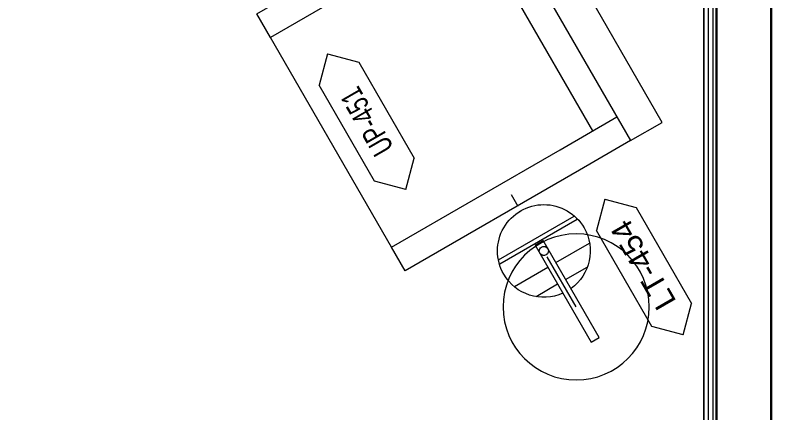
# Model space of a CAD drawing. Header units: centimetres. Extents: x 118932 to 154602, y -32682 to -23521.
# Drawn here: x 139967.2 to 140174.6, y -25458.4 to -25349.5 of the extents above; entities that cross this region are included whole.
import ezdxf
from ezdxf.enums import TextEntityAlignment as Align

# ---------------------------------------------------------------- set-up
doc = ezdxf.new("R2010")
doc.units = ezdxf.units.CM
doc.header["$LTSCALE"] = 50
doc.header["$MEASUREMENT"] = 0
doc.linetypes.add('Dash', pattern=[6.35, 3.175, -3.175])
for name, color, linetype, lineweight, true_color in [('GEN_00_BL_Yazı', 7, 'Continuous', 0, 0x4f5250), ('GEN_02_TF_Aydınlatma', 7, 'Continuous', 9, 0xf6a950), ('GEN_02_TF_Mobilya', 7, 'Continuous', 5, 0x745e3d), ('GEN_05_ML_Alçıpan_giydirme', 7, 'Continuous', 18, 0x7ebab5), ('KALACAK DUVARLAR', 7, 'Continuous', 30, 0x005387)]:
    doc.layers.add(name, color=color, linetype=linetype, lineweight=lineweight, true_color=true_color)
doc.layers.add('GEN_02_TF_Halı', color=7, linetype='Continuous', lineweight=5, true_color=0x903373, transparency=0.8)
doc.styles.add('Arial_6', font='arial.ttf', dxfattribs={"height": 59.5325})

# ---------------------------------------------------------------- blocks, each defined once
blk = doc.blocks.new('KALACAK DUVALAR LEVEL 0 D BLOK')
at = {"layer": 'KALACAK DUVARLAR', "elevation": 0}
blk.add_lwpolyline([(-7.5, 1958.91), (-7.5, 1156.45), (-262.95, 1156.45), (-262.95, 1141.45), (262.95, 1141.45), (262.95, 1156.45), (7.5, 1156.45), (7.5, 1958.91)], dxfattribs=at)
blk = doc.blocks.new('FFE-Tag')
at = {"color": 0}
blk.add_wipeout([(-8.761, 0), (-6.189, 2.572), (6.189, 2.572), (8.761, 0), (6.189, -2.572), (-6.189, -2.572)], dxfattribs=at).dxf.layer = 'GEN_00_BL_Yazı'
at = {"layer": 'GEN_00_BL_Yazı', "color": 0}
for p, q in [((-8.761, 0), (-6.189, 2.572)), ((6.189, 2.572), (-6.189, 2.572)), ((8.761, 0), (6.189, 2.572)), ((-8.761, 0), (-6.189, -2.572)), ((8.761, 0), (6.189, -2.572)), ((-6.189, -2.572), (6.189, -2.572))]:
    blk.add_line(p, q, dxfattribs=at)
blk = doc.blocks.new('UP-451_LoungeChair')
at = {"layer": 'GEN_02_TF_Mobilya'}
for p, q in [((-406.4, 406.4), (-331.4, 406.4)), ((-406.4, -144.9), (-406.4, 406.4)), ((-331.4, 406.4), (331.4, 406.4)), ((-331.4, 406.4), (-331.4, -126.6)), ((331.4, 406.4), (406.4, 406.4)), ((331.4, -306.4), (331.4, 406.4)), ((406.4, 406.4), (406.4, -306.4)), ((-406.4, -306.4), (-406.4, -144.9)), ((-331.4, -126.6), (-331.4, -306.4)), ((-331.4, -230.2), (331.4, -230.2)), ((406.4, -306.4), (-406.4, -306.4)), ((-406.4, -306.4), (-406.4, -406.4)), ((406.4, -406.4), (406.4, -306.4)), ((-406.4, -406.4), (406.4, -406.4))]:
    blk.add_line(p, q, dxfattribs=at)
at = {"layer": 'GEN_00_BL_Yazı', "xscale": -24.48801272789174, "yscale": 24.48801272789174, "zscale": 24.48801272789174, "rotation": 179.9999999999789}
blk.add_blockref('FFE-Tag', (0, 293.4), dxfattribs=at)
at = {"layer": 'GEN_00_BL_Yazı', "style": 'Arial_6', "width": 0.7}
blk.add_attdef('KOD', text='', height=60, rotation=360, dxfattribs=at).set_placement((0, 293.4), align=Align.MIDDLE_CENTER)
blk = doc.blocks.new('FFE Tag-Multi-MSD - FFE Tag-Multi-MSD-8152404-TYPE A-01 - FURNITURE PLAN')
blk.add_wipeout([(-8.761, 0), (-6.189, 2.572), (6.189, 2.572), (8.761, 0), (6.189, -2.572), (-6.189, -2.572)]).dxf.layer = 'GEN_00_BL_Yazı'
at = {"layer": 'GEN_00_BL_Yazı'}
for p, q in [((-8.761, 0), (-6.189, 2.572)), ((6.189, 2.572), (-6.189, 2.572)), ((8.761, 0), (6.189, 2.572)), ((-8.761, 0), (-6.189, -2.572)), ((8.761, 0), (6.189, -2.572)), ((-6.189, -2.572), (6.189, -2.572))]:
    blk.add_line(p, q, dxfattribs=at)
blk = doc.blocks.new('LT-454')
at = {"layer": 'GEN_00_BL_Yazı', "insert": (-8, 0), "char_height": 6, "attachment_point": 1, "rotation": 90, "style": 'Arial_6'}
blk.add_mtext('LT-454', dxfattribs=at)
blk = doc.blocks.new('*U751')
at = {"layer": 'GEN_02_TF_Aydınlatma', "lineweight": 5}
h = blk.add_hatch(dxfattribs=at)
h.set_pattern_fill('FP_8', color=256, style=0, pattern_type=2)
h.set_pattern_definition([(0, (0, 0), (279.4, 127), [1905, -254, 635, -127]), (0, (168.91, 63.5), (-127, 168.91), [381, -41.91, 762, -95.25]), (0, (63.5, 107.95), (660.4, 85.09), [1016, -177.8, 508, -127])])
h.paths.add_polyline_path([(-102.7, 73.6), (-120.8, 38.2), (-127, -1.1), (-120.8, -40.3), (-102.7, -75.7), (-74.6, -103.8), (-39.2, -121.9), (0, -128.1), (39.2, -121.9), (74.6, -103.8), (102.7, -75.7), (120.8, -40.3), (127, -1.1), (120.8, 38.2), (102.7, 73.6), (74.6, 101.7), (39.2, 119.7), (12.7, 123.9), (12.7, -26.5), (-12.7, -26.5), (-12.7, 123.9), (-39.2, 119.7), (-74.6, 101.7)])
at = {"layer": 'GEN_02_TF_Aydınlatma'}
for p, q in [((-12.7, 279.4), (12.7, 279.4)), ((-12.7, -26.5), (-12.7, 279.4)), ((12.7, 279.4), (12.7, -26.5)), ((-12.7, -26.5), (12.7, -26.5))]:
    blk.add_line(p, q, dxfattribs=at)
at = {"layer": 'GEN_02_TF_Aydınlatma', "linetype": 'Dash', "lineweight": 5}
blk.add_line((0, 175.9), (0, -178.1), dxfattribs=at)
at = {"layer": 'GEN_02_TF_Aydınlatma'}
for radius, start, end in [(127, 95.8249, 180), (127, 0, 84.1751), (12.5, 0, 180), (127, 180, 0), (12.5, 180, 0)]:
    blk.add_arc((0, -1.1), radius, start, end, dxfattribs=at)
at = {"layer": 'GEN_00_BL_Yazı', "xscale": 24.48801272789175, "yscale": 24.48801272789175, "zscale": 24.48801272789175, "rotation": 90}
blk.add_blockref('FFE Tag-Multi-MSD - FFE Tag-Multi-MSD-8152404-TYPE A-01 - FURNITURE PLAN', (215.4, 174), dxfattribs=at)
at = {"layer": 'GEN_02_TF_Aydınlatma'}
blk.add_circle((0, 175.9), 200, dxfattribs=at)
at = {"layer": 'GEN_00_BL_Yazı', "xscale": -10, "yscale": 10, "zscale": 10, "rotation": 180}
blk.add_blockref('LT-454', (266.2, 300.9), dxfattribs=at)
blk = doc.blocks.new('D blok level 1 tefrişler')
at = {"layer": 'GEN_02_TF_Halı', "elevation": 0}
blk.add_lwpolyline([(-949.16, 1249.64), (-729.16, 1249.64), (-729.16, 1749.64), (-949.16, 1749.64)], close=True, dxfattribs=at)
at = {"xscale": 0.1000000000000001, "yscale": 0.1000000000000001, "zscale": 0.1000000000000001, "rotation": 120.0000187159845}
blk.add_blockref('UP-451_LoungeChair', (-796.03, 1676.92), dxfattribs=at).add_auto_attribs({'KOD': 'UP-451'})
at = {"layer": 'GEN_02_TF_Aydınlatma', "xscale": -0.0999999999999999, "yscale": 0.0999999999999999, "zscale": 0.09999999999999999, "rotation": 210.0000187159089}
blk.add_blockref('*U751', (-772.87, 1626.74), dxfattribs=at)
blk = doc.blocks.new('level 1 d blok duvarlar')
at = {"layer": 'GEN_05_ML_Alçıpan_giydirme', "elevation": 0}
for points in [[(1522.16, -116.02), (1600.21, -116.02), (1600.21, -920.94), (1367.71, -920.94)], [(1520.91, -116.06), (1520.91, -117.27), (1598.96, -117.27), (1598.96, -919.69), (1367.71, -919.69)], [(1519.66, -116.06), (1519.66, -118.52), (1597.71, -118.52), (1597.71, -918.44), (1367.71, -918.44)]]:
    blk.add_lwpolyline(points, dxfattribs=at)

msp = doc.modelspace()

# ---------------------------------------------------------------- block references
msp.add_blockref('KALACAK DUVALAR LEVEL 0 D BLOK', (140166.67, -27228.34, 0))

# ---------------------------------------------------------------- next in the draw order: block references
msp.add_blockref('D blok level 1 tefrişler', (140884.88, -27040.92, 0))

# ---------------------------------------------------------------- next in the draw order: block references
msp.add_blockref('level 1 d blok duvarlar', (138558, -25145.92))

doc.saveas('drawing.dxf')
